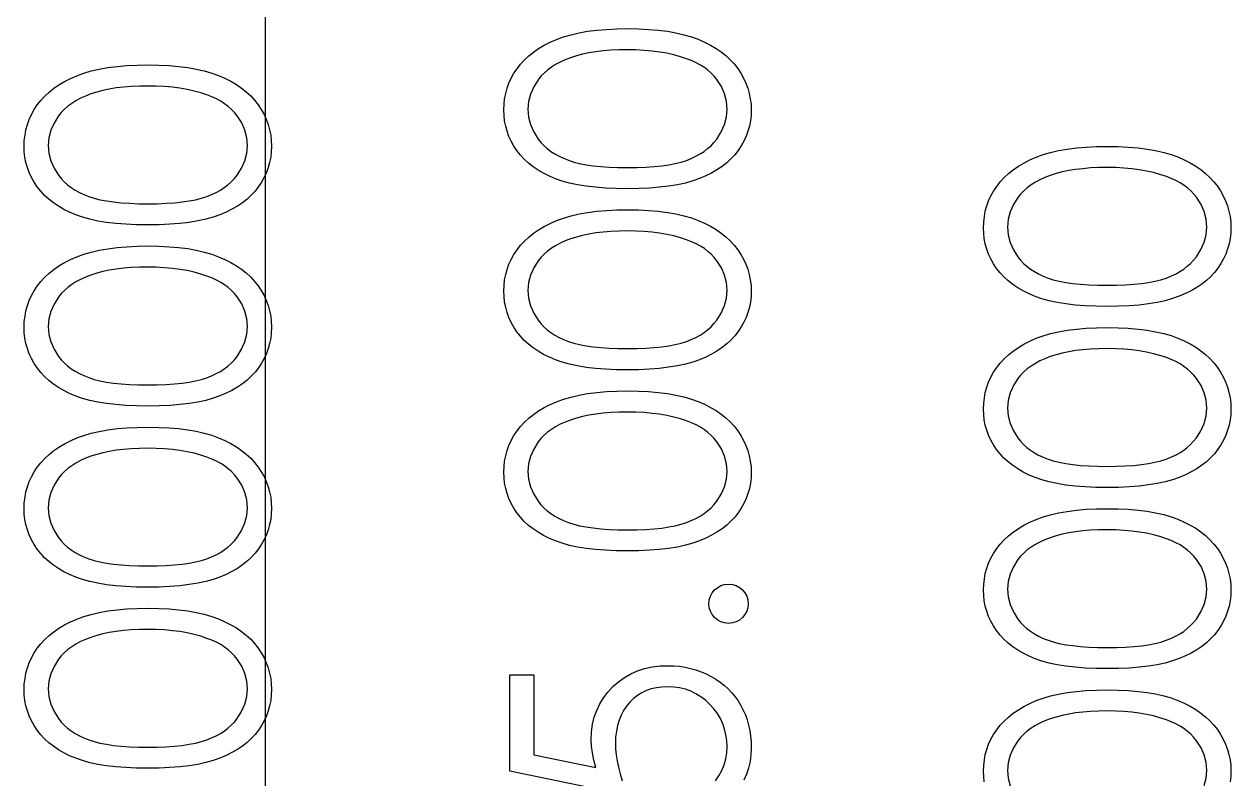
# Model space of a CAD drawing. Header units: millimetres. Extents: x -512 to -50, y 143 to 454.
# Drawn here: x -408.57 to -393.18, y 206.42 to 216.04 of the extents above; entities that cross this region are included whole.
import ezdxf

# ---------------------------------------------------------------- set-up
doc = ezdxf.new("R2010")
doc.units = ezdxf.units.MM

msp = doc.modelspace()

# ---------------------------------------------------------------- linework, layer by layer
at = {"color": 7, "linetype": 'Continuous'}
msp.add_line((-405.491, 164.056), (-405.491, 293.248), dxfattribs=at)
at = {"color": 7, "linetype": 'Continuous', "flags": 128}
for points in [[(-400.874, 213.94), (-401.019, 213.942), (-401.155, 213.948), (-401.283, 213.958), (-401.402, 213.972), (-401.512, 213.99), (-401.614, 214.012), (-401.708, 214.038), (-401.793, 214.067), (-401.872, 214.1), (-401.946, 214.137), (-402.015, 214.177), (-402.079, 214.22), (-402.138, 214.267), (-402.192, 214.316), (-402.241, 214.369), (-402.286, 214.425), (-402.325, 214.484), (-402.359, 214.545), (-402.387, 214.607), (-402.411, 214.671), (-402.429, 214.737), (-402.442, 214.804), (-402.45, 214.872), (-402.453, 214.943), (-402.453, 214.943), (-402.45, 215.015), (-402.442, 215.085), (-402.429, 215.153), (-402.411, 215.22), (-402.387, 215.285), (-402.358, 215.348), (-402.324, 215.41), (-402.284, 215.469), (-402.24, 215.526), (-402.189, 215.581), (-402.135, 215.632), (-402.074, 215.68), (-402.009, 215.725), (-401.937, 215.767), (-401.861, 215.806), (-401.78, 215.842), (-401.692, 215.874), (-401.596, 215.902), (-401.494, 215.925), (-401.385, 215.945), (-401.268, 215.96), (-401.144, 215.97), (-401.013, 215.976), (-400.875, 215.979), (-400.875, 215.979), (-400.737, 215.976), (-400.606, 215.97), (-400.483, 215.96), (-400.367, 215.945), (-400.258, 215.926), (-400.156, 215.902), (-400.061, 215.875), (-399.974, 215.844), (-399.893, 215.808), (-399.817, 215.77), (-399.747, 215.728), (-399.68, 215.683), (-399.62, 215.635), (-399.565, 215.583), (-399.515, 215.529), (-399.47, 215.471), (-399.429, 215.411), (-399.395, 215.349), (-399.366, 215.285), (-399.342, 215.22), (-399.323, 215.154), (-399.31, 215.085), (-399.301, 215.015), (-399.299, 214.943), (-399.299, 214.943), (-399.301, 214.872), (-399.309, 214.804), (-399.322, 214.737), (-399.34, 214.672), (-399.363, 214.608), (-399.392, 214.546), (-399.426, 214.486), (-399.464, 214.428), (-399.508, 214.372), (-399.557, 214.319), (-399.611, 214.27), (-399.67, 214.223), (-399.735, 214.18), (-399.804, 214.14), (-399.878, 214.103), (-399.958, 214.069), (-400.043, 214.039), (-400.138, 214.012), (-400.24, 213.991), (-400.351, 213.973), (-400.47, 213.958), (-400.596, 213.948), (-400.732, 213.942), (-400.875, 213.94)], [(-400.876, 214.21), (-400.756, 214.211), (-400.643, 214.216), (-400.537, 214.223), (-400.439, 214.232), (-400.349, 214.246), (-400.267, 214.261), (-400.192, 214.28), (-400.125, 214.301), (-400.063, 214.326), (-400.005, 214.353), (-399.951, 214.383), (-399.9, 214.415), (-399.854, 214.451), (-399.811, 214.488), (-399.773, 214.529), (-399.738, 214.573), (-399.68, 214.664), (-399.64, 214.758), (-399.615, 214.854), (-399.607, 214.952), (-399.607, 214.952), (-399.614, 215.051), (-399.638, 215.148), (-399.679, 215.24), (-399.735, 215.33), (-399.769, 215.372), (-399.807, 215.412), (-399.85, 215.449), (-399.896, 215.484), (-399.946, 215.516), (-400.001, 215.545), (-400.059, 215.572), (-400.122, 215.596), (-400.122, 215.596), (-400.202, 215.622), (-400.286, 215.646), (-400.375, 215.665), (-400.467, 215.681), (-400.563, 215.693), (-400.663, 215.702), (-400.768, 215.708), (-400.876, 215.71), (-400.876, 215.71), (-400.984, 215.708), (-401.087, 215.704), (-401.185, 215.695), (-401.278, 215.684), (-401.367, 215.67), (-401.45, 215.653), (-401.528, 215.632), (-401.601, 215.609), (-401.67, 215.582), (-401.733, 215.553), (-401.792, 215.522), (-401.846, 215.488), (-401.895, 215.452), (-401.939, 215.413), (-401.98, 215.372), (-402.015, 215.329), (-402.072, 215.238), (-402.113, 215.146), (-402.137, 215.05), (-402.145, 214.952), (-402.145, 214.952), (-402.137, 214.853), (-402.113, 214.756), (-402.072, 214.663), (-402.015, 214.573), (-401.98, 214.529), (-401.941, 214.489), (-401.899, 214.451), (-401.853, 214.416), (-401.802, 214.384), (-401.749, 214.354), (-401.691, 214.327), (-401.629, 214.302), (-401.562, 214.28), (-401.487, 214.262), (-401.404, 214.246), (-401.313, 214.233), (-401.215, 214.223), (-401.11, 214.216), (-400.997, 214.211), (-400.876, 214.21)], [(-406.99, 213.479), (-407.134, 213.481), (-407.27, 213.487), (-407.398, 213.497), (-407.517, 213.511), (-407.628, 213.528), (-407.73, 213.55), (-407.823, 213.576), (-407.909, 213.606), (-407.988, 213.639), (-408.061, 213.675), (-408.13, 213.716), (-408.194, 213.759), (-408.253, 213.805), (-408.307, 213.854), (-408.357, 213.907), (-408.401, 213.964), (-408.44, 214.023), (-408.474, 214.083), (-408.503, 214.145), (-408.526, 214.21), (-408.545, 214.275), (-408.558, 214.342), (-408.566, 214.411), (-408.568, 214.482), (-408.568, 214.482), (-408.566, 214.553), (-408.557, 214.624), (-408.545, 214.692), (-408.526, 214.758), (-408.503, 214.823), (-408.473, 214.886), (-408.439, 214.948), (-408.4, 215.008), (-408.355, 215.065), (-408.305, 215.119), (-408.25, 215.17), (-408.189, 215.219), (-408.124, 215.264), (-408.052, 215.306), (-407.977, 215.344), (-407.895, 215.38), (-407.807, 215.412), (-407.712, 215.44), (-407.61, 215.464), (-407.5, 215.483), (-407.384, 215.498), (-407.259, 215.509), (-407.128, 215.515), (-406.99, 215.517), (-406.99, 215.517), (-406.852, 215.515), (-406.721, 215.509), (-406.598, 215.498), (-406.482, 215.484), (-406.373, 215.464), (-406.271, 215.441), (-406.177, 215.414), (-406.09, 215.382), (-406.009, 215.347), (-405.933, 215.308), (-405.862, 215.267), (-405.796, 215.222), (-405.736, 215.173), (-405.68, 215.122), (-405.63, 215.067), (-405.585, 215.009), (-405.545, 214.949), (-405.51, 214.887), (-405.481, 214.824), (-405.457, 214.759), (-405.438, 214.692), (-405.425, 214.624), (-405.417, 214.553), (-405.414, 214.482), (-405.414, 214.482), (-405.417, 214.411), (-405.424, 214.342), (-405.438, 214.275), (-405.456, 214.21), (-405.479, 214.146), (-405.507, 214.085), (-405.541, 214.024), (-405.58, 213.966), (-405.623, 213.91), (-405.672, 213.857), (-405.726, 213.808), (-405.786, 213.762), (-405.85, 213.719), (-405.919, 213.678), (-405.994, 213.641), (-406.073, 213.607), (-406.159, 213.577), (-406.253, 213.551), (-406.355, 213.529), (-406.466, 213.511), (-406.585, 213.497), (-406.712, 213.487), (-406.847, 213.481), (-406.99, 213.479)], [(-406.991, 213.748), (-406.871, 213.749), (-406.758, 213.754), (-406.653, 213.761), (-406.555, 213.771), (-406.465, 213.784), (-406.382, 213.8), (-406.307, 213.818), (-406.24, 213.84), (-406.178, 213.865), (-406.12, 213.892), (-406.066, 213.921), (-406.016, 213.954), (-405.97, 213.989), (-405.927, 214.027), (-405.888, 214.068), (-405.854, 214.111), (-405.796, 214.202), (-405.755, 214.296), (-405.73, 214.392), (-405.722, 214.491), (-405.722, 214.491), (-405.73, 214.59), (-405.754, 214.686), (-405.794, 214.779), (-405.851, 214.868), (-405.885, 214.911), (-405.923, 214.951), (-405.965, 214.988), (-406.012, 215.023), (-406.061, 215.054), (-406.116, 215.084), (-406.174, 215.11), (-406.237, 215.134), (-406.237, 215.134), (-406.317, 215.161), (-406.402, 215.184), (-406.49, 215.204), (-406.582, 215.22), (-406.678, 215.232), (-406.778, 215.241), (-406.883, 215.246), (-406.991, 215.248), (-406.991, 215.248), (-407.099, 215.246), (-407.203, 215.242), (-407.301, 215.234), (-407.394, 215.223), (-407.482, 215.208), (-407.565, 215.192), (-407.643, 215.17), (-407.717, 215.147), (-407.785, 215.121), (-407.848, 215.092), (-407.907, 215.061), (-407.961, 215.027), (-408.01, 214.991), (-408.055, 214.952), (-408.095, 214.911), (-408.13, 214.868), (-408.187, 214.777), (-408.228, 214.684), (-408.252, 214.589), (-408.26, 214.491), (-408.26, 214.491), (-408.252, 214.392), (-408.228, 214.295), (-408.187, 214.202), (-408.13, 214.111), (-408.095, 214.068), (-408.057, 214.027), (-408.015, 213.99), (-407.968, 213.955), (-407.918, 213.922), (-407.864, 213.892), (-407.807, 213.865), (-407.745, 213.841), (-407.677, 213.819), (-407.602, 213.8), (-407.519, 213.784), (-407.429, 213.771), (-407.331, 213.761), (-407.226, 213.754), (-407.112, 213.749), (-406.991, 213.748)], [(-394.759, 212.44), (-394.903, 212.442), (-395.039, 212.448), (-395.167, 212.458), (-395.286, 212.472), (-395.397, 212.49), (-395.499, 212.512), (-395.593, 212.538), (-395.678, 212.567), (-395.757, 212.6), (-395.831, 212.637), (-395.899, 212.677), (-395.964, 212.72), (-396.022, 212.767), (-396.076, 212.816), (-396.126, 212.869), (-396.17, 212.925), (-396.209, 212.984), (-396.244, 213.045), (-396.272, 213.107), (-396.295, 213.171), (-396.314, 213.237), (-396.327, 213.304), (-396.335, 213.372), (-396.337, 213.443), (-396.337, 213.443), (-396.335, 213.515), (-396.326, 213.585), (-396.314, 213.653), (-396.295, 213.72), (-396.272, 213.785), (-396.242, 213.848), (-396.209, 213.91), (-396.169, 213.969), (-396.125, 214.026), (-396.074, 214.081), (-396.019, 214.132), (-395.959, 214.18), (-395.893, 214.225), (-395.822, 214.267), (-395.746, 214.306), (-395.664, 214.342), (-395.576, 214.374), (-395.481, 214.402), (-395.379, 214.425), (-395.269, 214.445), (-395.153, 214.46), (-395.028, 214.47), (-394.897, 214.476), (-394.759, 214.479), (-394.759, 214.479), (-394.622, 214.476), (-394.491, 214.47), (-394.367, 214.46), (-394.251, 214.445), (-394.143, 214.426), (-394.04, 214.402), (-393.946, 214.375), (-393.859, 214.344), (-393.778, 214.308), (-393.702, 214.27), (-393.631, 214.228), (-393.565, 214.183), (-393.505, 214.135), (-393.45, 214.083), (-393.399, 214.029), (-393.354, 213.971), (-393.314, 213.911), (-393.28, 213.849), (-393.25, 213.785), (-393.226, 213.72), (-393.208, 213.654), (-393.194, 213.585), (-393.186, 213.515), (-393.183, 213.443), (-393.183, 213.443), (-393.186, 213.372), (-393.194, 213.304), (-393.207, 213.237), (-393.225, 213.172), (-393.248, 213.108), (-393.277, 213.046), (-393.31, 212.986), (-393.349, 212.928), (-393.393, 212.872), (-393.441, 212.819), (-393.495, 212.77), (-393.555, 212.723), (-393.619, 212.68), (-393.688, 212.64), (-393.763, 212.603), (-393.842, 212.569), (-393.928, 212.539), (-394.022, 212.512), (-394.125, 212.491), (-394.235, 212.473), (-394.354, 212.458), (-394.481, 212.448), (-394.616, 212.442), (-394.759, 212.44)], [(-394.76, 212.71), (-394.64, 212.711), (-394.527, 212.716), (-394.422, 212.723), (-394.324, 212.732), (-394.234, 212.746), (-394.152, 212.761), (-394.076, 212.78), (-394.009, 212.801), (-393.947, 212.826), (-393.89, 212.853), (-393.836, 212.883), (-393.785, 212.915), (-393.739, 212.951), (-393.696, 212.988), (-393.658, 213.029), (-393.623, 213.073), (-393.565, 213.164), (-393.524, 213.258), (-393.5, 213.354), (-393.491, 213.452), (-393.491, 213.452), (-393.499, 213.551), (-393.523, 213.648), (-393.563, 213.74), (-393.62, 213.83), (-393.654, 213.872), (-393.692, 213.912), (-393.735, 213.949), (-393.781, 213.984), (-393.831, 214.016), (-393.885, 214.045), (-393.944, 214.072), (-394.006, 214.096), (-394.006, 214.096), (-394.087, 214.122), (-394.171, 214.146), (-394.259, 214.165), (-394.351, 214.181), (-394.447, 214.193), (-394.548, 214.202), (-394.652, 214.208), (-394.76, 214.21), (-394.76, 214.21), (-394.869, 214.208), (-394.972, 214.204), (-395.07, 214.195), (-395.163, 214.184), (-395.251, 214.17), (-395.334, 214.153), (-395.412, 214.132), (-395.486, 214.109), (-395.554, 214.082), (-395.617, 214.053), (-395.676, 214.022), (-395.73, 213.988), (-395.78, 213.952), (-395.824, 213.913), (-395.864, 213.872), (-395.899, 213.829), (-395.956, 213.738), (-395.997, 213.646), (-396.021, 213.55), (-396.03, 213.452), (-396.03, 213.452), (-396.021, 213.353), (-395.997, 213.256), (-395.956, 213.163), (-395.899, 213.073), (-395.864, 213.029), (-395.826, 212.989), (-395.784, 212.951), (-395.738, 212.916), (-395.687, 212.884), (-395.634, 212.854), (-395.576, 212.827), (-395.514, 212.802), (-395.447, 212.78), (-395.372, 212.762), (-395.289, 212.746), (-395.198, 212.733), (-395.1, 212.723), (-394.995, 212.716), (-394.881, 212.711), (-394.76, 212.71)], [(-400.874, 211.633), (-401.019, 211.634), (-401.155, 211.64), (-401.283, 211.651), (-401.402, 211.664), (-401.512, 211.682), (-401.614, 211.704), (-401.708, 211.73), (-401.793, 211.759), (-401.872, 211.792), (-401.946, 211.829), (-402.015, 211.869), (-402.079, 211.913), (-402.138, 211.959), (-402.192, 212.008), (-402.241, 212.061), (-402.286, 212.118), (-402.325, 212.176), (-402.359, 212.237), (-402.387, 212.299), (-402.411, 212.363), (-402.429, 212.429), (-402.442, 212.496), (-402.45, 212.565), (-402.453, 212.636), (-402.453, 212.636), (-402.45, 212.707), (-402.442, 212.777), (-402.429, 212.845), (-402.411, 212.912), (-402.387, 212.977), (-402.358, 213.04), (-402.324, 213.102), (-402.284, 213.161), (-402.24, 213.219), (-402.189, 213.273), (-402.135, 213.324), (-402.074, 213.372), (-402.009, 213.417), (-401.937, 213.46), (-401.861, 213.498), (-401.78, 213.534), (-401.692, 213.566), (-401.596, 213.594), (-401.494, 213.618), (-401.385, 213.637), (-401.268, 213.652), (-401.144, 213.663), (-401.013, 213.669), (-400.875, 213.671), (-400.875, 213.671), (-400.737, 213.669), (-400.606, 213.663), (-400.483, 213.652), (-400.367, 213.637), (-400.258, 213.618), (-400.156, 213.595), (-400.061, 213.568), (-399.974, 213.536), (-399.893, 213.5), (-399.817, 213.462), (-399.747, 213.42), (-399.68, 213.375), (-399.62, 213.327), (-399.565, 213.276), (-399.515, 213.221), (-399.47, 213.163), (-399.429, 213.103), (-399.395, 213.041), (-399.366, 212.978), (-399.342, 212.913), (-399.323, 212.846), (-399.31, 212.777), (-399.301, 212.707), (-399.299, 212.636), (-399.299, 212.636), (-399.301, 212.565), (-399.309, 212.496), (-399.322, 212.429), (-399.34, 212.364), (-399.363, 212.3), (-399.392, 212.238), (-399.426, 212.178), (-399.464, 212.12), (-399.508, 212.064), (-399.557, 212.011), (-399.611, 211.962), (-399.67, 211.916), (-399.735, 211.872), (-399.804, 211.832), (-399.878, 211.795), (-399.958, 211.761), (-400.043, 211.731), (-400.138, 211.705), (-400.24, 211.683), (-400.351, 211.665), (-400.47, 211.651), (-400.596, 211.64), (-400.732, 211.634), (-400.875, 211.633)], [(-400.876, 211.902), (-400.756, 211.903), (-400.643, 211.908), (-400.537, 211.915), (-400.439, 211.925), (-400.349, 211.938), (-400.267, 211.954), (-400.192, 211.972), (-400.125, 211.994), (-400.063, 212.018), (-400.005, 212.045), (-399.951, 212.075), (-399.9, 212.107), (-399.854, 212.143), (-399.811, 212.181), (-399.773, 212.222), (-399.738, 212.265), (-399.68, 212.356), (-399.64, 212.45), (-399.615, 212.546), (-399.607, 212.645), (-399.607, 212.645), (-399.614, 212.744), (-399.638, 212.84), (-399.679, 212.933), (-399.735, 213.022), (-399.769, 213.065), (-399.807, 213.104), (-399.85, 213.142), (-399.896, 213.176), (-399.946, 213.208), (-400.001, 213.238), (-400.059, 213.264), (-400.122, 213.288), (-400.122, 213.288), (-400.202, 213.315), (-400.286, 213.338), (-400.375, 213.357), (-400.467, 213.374), (-400.563, 213.386), (-400.663, 213.395), (-400.768, 213.4), (-400.876, 213.402), (-400.876, 213.402), (-400.984, 213.4), (-401.087, 213.396), (-401.185, 213.387), (-401.278, 213.377), (-401.367, 213.362), (-401.45, 213.345), (-401.528, 213.324), (-401.601, 213.301), (-401.67, 213.274), (-401.733, 213.246), (-401.792, 213.214), (-401.846, 213.181), (-401.895, 213.145), (-401.939, 213.106), (-401.98, 213.065), (-402.015, 213.021), (-402.072, 212.931), (-402.113, 212.838), (-402.137, 212.743), (-402.145, 212.645), (-402.145, 212.645), (-402.137, 212.545), (-402.113, 212.449), (-402.072, 212.356), (-402.015, 212.265), (-401.98, 212.222), (-401.941, 212.181), (-401.899, 212.143), (-401.853, 212.109), (-401.802, 212.076), (-401.749, 212.046), (-401.691, 212.019), (-401.629, 211.994), (-401.562, 211.973), (-401.487, 211.954), (-401.404, 211.938), (-401.313, 211.925), (-401.215, 211.915), (-401.11, 211.908), (-400.997, 211.903), (-400.876, 211.902)], [(-406.99, 211.171), (-407.134, 211.173), (-407.27, 211.179), (-407.398, 211.189), (-407.517, 211.203), (-407.628, 211.22), (-407.73, 211.243), (-407.823, 211.268), (-407.909, 211.298), (-407.988, 211.331), (-408.061, 211.368), (-408.13, 211.408), (-408.194, 211.451), (-408.253, 211.497), (-408.307, 211.547), (-408.357, 211.6), (-408.401, 211.656), (-408.44, 211.715), (-408.474, 211.776), (-408.503, 211.838), (-408.526, 211.902), (-408.545, 211.967), (-408.558, 212.035), (-408.566, 212.103), (-408.568, 212.174), (-408.568, 212.174), (-408.566, 212.246), (-408.557, 212.316), (-408.545, 212.384), (-408.526, 212.451), (-408.503, 212.515), (-408.473, 212.579), (-408.439, 212.64), (-408.4, 212.7), (-408.355, 212.757), (-408.305, 212.812), (-408.25, 212.863), (-408.189, 212.911), (-408.124, 212.956), (-408.052, 212.998), (-407.977, 213.036), (-407.895, 213.073), (-407.807, 213.104), (-407.712, 213.133), (-407.61, 213.156), (-407.5, 213.175), (-407.384, 213.19), (-407.259, 213.201), (-407.128, 213.207), (-406.99, 213.21), (-406.99, 213.21), (-406.852, 213.207), (-406.721, 213.201), (-406.598, 213.19), (-406.482, 213.176), (-406.373, 213.157), (-406.271, 213.133), (-406.177, 213.106), (-406.09, 213.074), (-406.009, 213.039), (-405.933, 213), (-405.862, 212.959), (-405.796, 212.914), (-405.736, 212.866), (-405.68, 212.814), (-405.63, 212.759), (-405.585, 212.702), (-405.545, 212.642), (-405.51, 212.58), (-405.481, 212.516), (-405.457, 212.451), (-405.438, 212.384), (-405.425, 212.316), (-405.417, 212.246), (-405.414, 212.174), (-405.414, 212.174), (-405.417, 212.103), (-405.424, 212.035), (-405.438, 211.967), (-405.456, 211.902), (-405.479, 211.839), (-405.507, 211.777), (-405.541, 211.717), (-405.58, 211.658), (-405.623, 211.603), (-405.672, 211.55), (-405.726, 211.5), (-405.786, 211.454), (-405.85, 211.411), (-405.919, 211.371), (-405.994, 211.333), (-406.073, 211.3), (-406.159, 211.27), (-406.253, 211.243), (-406.355, 211.222), (-406.466, 211.204), (-406.585, 211.189), (-406.712, 211.179), (-406.847, 211.173), (-406.99, 211.171)], [(-406.991, 211.44), (-406.871, 211.442), (-406.758, 211.446), (-406.653, 211.454), (-406.555, 211.463), (-406.465, 211.476), (-406.382, 211.492), (-406.307, 211.511), (-406.24, 211.532), (-406.178, 211.557), (-406.12, 211.584), (-406.066, 211.613), (-406.016, 211.646), (-405.97, 211.681), (-405.927, 211.719), (-405.888, 211.76), (-405.854, 211.803), (-405.796, 211.895), (-405.755, 211.988), (-405.73, 212.085), (-405.722, 212.183), (-405.722, 212.183), (-405.73, 212.282), (-405.754, 212.378), (-405.794, 212.471), (-405.851, 212.561), (-405.885, 212.603), (-405.923, 212.643), (-405.965, 212.68), (-406.012, 212.715), (-406.061, 212.747), (-406.116, 212.776), (-406.174, 212.803), (-406.237, 212.827), (-406.237, 212.827), (-406.317, 212.853), (-406.402, 212.877), (-406.49, 212.896), (-406.582, 212.912), (-406.678, 212.924), (-406.778, 212.933), (-406.883, 212.939), (-406.991, 212.94), (-406.991, 212.94), (-407.099, 212.939), (-407.203, 212.934), (-407.301, 212.926), (-407.394, 212.915), (-407.482, 212.901), (-407.565, 212.884), (-407.643, 212.863), (-407.717, 212.839), (-407.785, 212.813), (-407.848, 212.784), (-407.907, 212.753), (-407.961, 212.719), (-408.01, 212.683), (-408.055, 212.644), (-408.095, 212.603), (-408.13, 212.56), (-408.187, 212.469), (-408.228, 212.377), (-408.252, 212.281), (-408.26, 212.183), (-408.26, 212.183), (-408.252, 212.084), (-408.228, 211.987), (-408.187, 211.894), (-408.13, 211.803), (-408.095, 211.76), (-408.057, 211.72), (-408.015, 211.682), (-407.968, 211.647), (-407.918, 211.615), (-407.864, 211.585), (-407.807, 211.558), (-407.745, 211.533), (-407.677, 211.511), (-407.602, 211.493), (-407.519, 211.476), (-407.429, 211.464), (-407.331, 211.454), (-407.226, 211.446), (-407.112, 211.442), (-406.991, 211.44)], [(-394.759, 210.133), (-394.903, 210.134), (-395.039, 210.14), (-395.167, 210.151), (-395.286, 210.164), (-395.397, 210.182), (-395.499, 210.204), (-395.593, 210.23), (-395.678, 210.259), (-395.757, 210.292), (-395.831, 210.329), (-395.899, 210.369), (-395.964, 210.413), (-396.022, 210.459), (-396.076, 210.508), (-396.126, 210.561), (-396.17, 210.618), (-396.209, 210.676), (-396.244, 210.737), (-396.272, 210.799), (-396.295, 210.863), (-396.314, 210.929), (-396.327, 210.996), (-396.335, 211.065), (-396.337, 211.136), (-396.337, 211.136), (-396.335, 211.207), (-396.326, 211.277), (-396.314, 211.345), (-396.295, 211.412), (-396.272, 211.477), (-396.242, 211.54), (-396.209, 211.602), (-396.169, 211.661), (-396.125, 211.719), (-396.074, 211.773), (-396.019, 211.824), (-395.959, 211.872), (-395.893, 211.917), (-395.822, 211.96), (-395.746, 211.998), (-395.664, 212.034), (-395.576, 212.066), (-395.481, 212.094), (-395.379, 212.118), (-395.269, 212.137), (-395.153, 212.152), (-395.028, 212.163), (-394.897, 212.169), (-394.759, 212.171), (-394.759, 212.171), (-394.622, 212.169), (-394.491, 212.163), (-394.367, 212.152), (-394.251, 212.137), (-394.143, 212.118), (-394.04, 212.095), (-393.946, 212.068), (-393.859, 212.036), (-393.778, 212), (-393.702, 211.962), (-393.631, 211.92), (-393.565, 211.875), (-393.505, 211.827), (-393.45, 211.776), (-393.399, 211.721), (-393.354, 211.663), (-393.314, 211.603), (-393.28, 211.541), (-393.25, 211.478), (-393.226, 211.413), (-393.208, 211.346), (-393.194, 211.277), (-393.186, 211.207), (-393.183, 211.136), (-393.183, 211.136), (-393.186, 211.065), (-393.194, 210.996), (-393.207, 210.929), (-393.225, 210.864), (-393.248, 210.8), (-393.277, 210.738), (-393.31, 210.678), (-393.349, 210.62), (-393.393, 210.564), (-393.441, 210.511), (-393.495, 210.462), (-393.555, 210.416), (-393.619, 210.372), (-393.688, 210.332), (-393.763, 210.295), (-393.842, 210.261), (-393.928, 210.231), (-394.022, 210.205), (-394.125, 210.183), (-394.235, 210.165), (-394.354, 210.151), (-394.481, 210.14), (-394.616, 210.134), (-394.759, 210.133)], [(-394.76, 210.402), (-394.64, 210.403), (-394.527, 210.408), (-394.422, 210.415), (-394.324, 210.425), (-394.234, 210.438), (-394.152, 210.454), (-394.076, 210.472), (-394.009, 210.494), (-393.947, 210.518), (-393.89, 210.545), (-393.836, 210.575), (-393.785, 210.607), (-393.739, 210.643), (-393.696, 210.681), (-393.658, 210.722), (-393.623, 210.765), (-393.565, 210.856), (-393.524, 210.95), (-393.5, 211.046), (-393.491, 211.145), (-393.491, 211.145), (-393.499, 211.244), (-393.523, 211.34), (-393.563, 211.433), (-393.62, 211.522), (-393.654, 211.565), (-393.692, 211.604), (-393.735, 211.642), (-393.781, 211.676), (-393.831, 211.708), (-393.885, 211.738), (-393.944, 211.764), (-394.006, 211.788), (-394.006, 211.788), (-394.087, 211.815), (-394.171, 211.838), (-394.259, 211.857), (-394.351, 211.874), (-394.447, 211.886), (-394.548, 211.895), (-394.652, 211.9), (-394.76, 211.902), (-394.76, 211.902), (-394.869, 211.9), (-394.972, 211.896), (-395.07, 211.887), (-395.163, 211.877), (-395.251, 211.862), (-395.334, 211.845), (-395.412, 211.824), (-395.486, 211.801), (-395.554, 211.774), (-395.617, 211.746), (-395.676, 211.714), (-395.73, 211.681), (-395.78, 211.645), (-395.824, 211.606), (-395.864, 211.565), (-395.899, 211.521), (-395.956, 211.431), (-395.997, 211.338), (-396.021, 211.243), (-396.03, 211.145), (-396.03, 211.145), (-396.021, 211.045), (-395.997, 210.949), (-395.956, 210.856), (-395.899, 210.765), (-395.864, 210.722), (-395.826, 210.681), (-395.784, 210.643), (-395.738, 210.609), (-395.687, 210.576), (-395.634, 210.546), (-395.576, 210.519), (-395.514, 210.494), (-395.447, 210.473), (-395.372, 210.454), (-395.289, 210.438), (-395.198, 210.425), (-395.1, 210.415), (-394.995, 210.408), (-394.881, 210.403), (-394.76, 210.402)], [(-400.874, 209.325), (-401.019, 209.327), (-401.155, 209.333), (-401.283, 209.343), (-401.402, 209.357), (-401.512, 209.374), (-401.614, 209.396), (-401.708, 209.422), (-401.793, 209.452), (-401.872, 209.485), (-401.946, 209.521), (-402.015, 209.562), (-402.079, 209.605), (-402.138, 209.651), (-402.192, 209.701), (-402.241, 209.753), (-402.286, 209.81), (-402.325, 209.869), (-402.359, 209.929), (-402.387, 209.991), (-402.411, 210.056), (-402.429, 210.121), (-402.442, 210.189), (-402.45, 210.257), (-402.453, 210.328), (-402.453, 210.328), (-402.45, 210.399), (-402.442, 210.47), (-402.429, 210.538), (-402.411, 210.604), (-402.387, 210.669), (-402.358, 210.732), (-402.324, 210.794), (-402.284, 210.854), (-402.24, 210.911), (-402.189, 210.966), (-402.135, 211.017), (-402.074, 211.065), (-402.009, 211.11), (-401.937, 211.152), (-401.861, 211.19), (-401.78, 211.226), (-401.692, 211.258), (-401.596, 211.286), (-401.494, 211.31), (-401.385, 211.329), (-401.268, 211.344), (-401.144, 211.355), (-401.013, 211.361), (-400.875, 211.363), (-400.875, 211.363), (-400.737, 211.361), (-400.606, 211.355), (-400.483, 211.344), (-400.367, 211.33), (-400.258, 211.311), (-400.156, 211.287), (-400.061, 211.26), (-399.974, 211.228), (-399.893, 211.193), (-399.817, 211.154), (-399.747, 211.113), (-399.68, 211.068), (-399.62, 211.02), (-399.565, 210.968), (-399.515, 210.913), (-399.47, 210.856), (-399.429, 210.795), (-399.395, 210.734), (-399.366, 210.67), (-399.342, 210.605), (-399.323, 210.538), (-399.31, 210.47), (-399.301, 210.399), (-399.299, 210.328), (-399.299, 210.328), (-399.301, 210.257), (-399.309, 210.189), (-399.322, 210.121), (-399.34, 210.056), (-399.363, 209.993), (-399.392, 209.931), (-399.426, 209.871), (-399.464, 209.812), (-399.508, 209.756), (-399.557, 209.704), (-399.611, 209.654), (-399.67, 209.608), (-399.735, 209.565), (-399.804, 209.524), (-399.878, 209.487), (-399.958, 209.454), (-400.043, 209.423), (-400.138, 209.397), (-400.24, 209.375), (-400.351, 209.357), (-400.47, 209.343), (-400.596, 209.333), (-400.732, 209.327), (-400.875, 209.325)], [(-400.876, 209.594), (-400.756, 209.595), (-400.643, 209.6), (-400.537, 209.607), (-400.439, 209.617), (-400.349, 209.63), (-400.267, 209.646), (-400.192, 209.664), (-400.125, 209.686), (-400.063, 209.711), (-400.005, 209.738), (-399.951, 209.767), (-399.9, 209.8), (-399.854, 209.835), (-399.811, 209.873), (-399.773, 209.914), (-399.738, 209.957), (-399.68, 210.048), (-399.64, 210.142), (-399.615, 210.238), (-399.607, 210.337), (-399.607, 210.337), (-399.614, 210.436), (-399.638, 210.532), (-399.679, 210.625), (-399.735, 210.714), (-399.769, 210.757), (-399.807, 210.797), (-399.85, 210.834), (-399.896, 210.869), (-399.946, 210.901), (-400.001, 210.93), (-400.059, 210.957), (-400.122, 210.981), (-400.122, 210.981), (-400.202, 211.007), (-400.286, 211.03), (-400.375, 211.05), (-400.467, 211.066), (-400.563, 211.078), (-400.663, 211.087), (-400.768, 211.092), (-400.876, 211.094), (-400.876, 211.094), (-400.984, 211.092), (-401.087, 211.088), (-401.185, 211.08), (-401.278, 211.069), (-401.367, 211.054), (-401.45, 211.038), (-401.528, 211.017), (-401.601, 210.993), (-401.67, 210.967), (-401.733, 210.938), (-401.792, 210.907), (-401.846, 210.873), (-401.895, 210.837), (-401.939, 210.798), (-401.98, 210.757), (-402.015, 210.714), (-402.072, 210.623), (-402.113, 210.53), (-402.137, 210.435), (-402.145, 210.337), (-402.145, 210.337), (-402.137, 210.238), (-402.113, 210.141), (-402.072, 210.048), (-402.015, 209.957), (-401.98, 209.914), (-401.941, 209.874), (-401.899, 209.836), (-401.853, 209.801), (-401.802, 209.768), (-401.749, 209.738), (-401.691, 209.711), (-401.629, 209.687), (-401.562, 209.665), (-401.487, 209.646), (-401.404, 209.63), (-401.313, 209.618), (-401.215, 209.607), (-401.11, 209.6), (-400.997, 209.595), (-400.876, 209.594)], [(-406.99, 208.863), (-407.134, 208.865), (-407.27, 208.871), (-407.398, 208.881), (-407.517, 208.895), (-407.628, 208.913), (-407.73, 208.935), (-407.823, 208.961), (-407.909, 208.99), (-407.988, 209.023), (-408.061, 209.06), (-408.13, 209.1), (-408.194, 209.143), (-408.253, 209.19), (-408.307, 209.239), (-408.357, 209.292), (-408.401, 209.348), (-408.44, 209.407), (-408.474, 209.468), (-408.503, 209.53), (-408.526, 209.594), (-408.545, 209.66), (-408.558, 209.727), (-408.566, 209.795), (-408.568, 209.866), (-408.568, 209.866), (-408.566, 209.938), (-408.557, 210.008), (-408.545, 210.076), (-408.526, 210.143), (-408.503, 210.208), (-408.473, 210.271), (-408.439, 210.333), (-408.4, 210.392), (-408.355, 210.449), (-408.305, 210.504), (-408.25, 210.555), (-408.189, 210.603), (-408.124, 210.648), (-408.052, 210.69), (-407.977, 210.729), (-407.895, 210.765), (-407.807, 210.797), (-407.712, 210.825), (-407.61, 210.848), (-407.5, 210.868), (-407.384, 210.883), (-407.259, 210.893), (-407.128, 210.899), (-406.99, 210.902), (-406.99, 210.902), (-406.852, 210.899), (-406.721, 210.893), (-406.598, 210.883), (-406.482, 210.868), (-406.373, 210.849), (-406.271, 210.826), (-406.177, 210.798), (-406.09, 210.767), (-406.009, 210.731), (-405.933, 210.693), (-405.862, 210.651), (-405.796, 210.606), (-405.736, 210.558), (-405.68, 210.506), (-405.63, 210.452), (-405.585, 210.394), (-405.545, 210.334), (-405.51, 210.272), (-405.481, 210.208), (-405.457, 210.143), (-405.438, 210.077), (-405.425, 210.008), (-405.417, 209.938), (-405.414, 209.866), (-405.414, 209.866), (-405.417, 209.795), (-405.424, 209.727), (-405.438, 209.66), (-405.456, 209.595), (-405.479, 209.531), (-405.507, 209.469), (-405.541, 209.409), (-405.58, 209.351), (-405.623, 209.295), (-405.672, 209.242), (-405.726, 209.193), (-405.786, 209.146), (-405.85, 209.103), (-405.919, 209.063), (-405.994, 209.026), (-406.073, 208.992), (-406.159, 208.962), (-406.253, 208.936), (-406.355, 208.914), (-406.466, 208.896), (-406.585, 208.881), (-406.712, 208.871), (-406.847, 208.865), (-406.99, 208.863)], [(-406.991, 209.133), (-406.871, 209.134), (-406.758, 209.139), (-406.653, 209.146), (-406.555, 209.155), (-406.465, 209.169), (-406.382, 209.184), (-406.307, 209.203), (-406.24, 209.225), (-406.178, 209.249), (-406.12, 209.276), (-406.066, 209.306), (-406.016, 209.338), (-405.97, 209.374), (-405.927, 209.411), (-405.888, 209.452), (-405.854, 209.496), (-405.796, 209.587), (-405.755, 209.681), (-405.73, 209.777), (-405.722, 209.875), (-405.722, 209.875), (-405.73, 209.975), (-405.754, 210.071), (-405.794, 210.163), (-405.851, 210.253), (-405.885, 210.295), (-405.923, 210.335), (-405.965, 210.372), (-406.012, 210.407), (-406.061, 210.439), (-406.116, 210.469), (-406.174, 210.495), (-406.237, 210.519), (-406.237, 210.519), (-406.317, 210.545), (-406.402, 210.569), (-406.49, 210.588), (-406.582, 210.604), (-406.678, 210.616), (-406.778, 210.625), (-406.883, 210.631), (-406.991, 210.633), (-406.991, 210.633), (-407.099, 210.631), (-407.203, 210.627), (-407.301, 210.618), (-407.394, 210.607), (-407.482, 210.593), (-407.565, 210.576), (-407.643, 210.555), (-407.717, 210.532), (-407.785, 210.505), (-407.848, 210.476), (-407.907, 210.445), (-407.961, 210.411), (-408.01, 210.375), (-408.055, 210.336), (-408.095, 210.295), (-408.13, 210.252), (-408.187, 210.161), (-408.228, 210.069), (-408.252, 209.973), (-408.26, 209.875), (-408.26, 209.875), (-408.252, 209.776), (-408.228, 209.679), (-408.187, 209.586), (-408.13, 209.496), (-408.095, 209.452), (-408.057, 209.412), (-408.015, 209.374), (-407.968, 209.339), (-407.918, 209.307), (-407.864, 209.277), (-407.807, 209.25), (-407.745, 209.225), (-407.677, 209.204), (-407.602, 209.185), (-407.519, 209.169), (-407.429, 209.156), (-407.331, 209.146), (-407.226, 209.139), (-407.112, 209.134), (-406.991, 209.133)], [(-394.759, 207.825), (-394.903, 207.827), (-395.039, 207.833), (-395.167, 207.843), (-395.286, 207.857), (-395.397, 207.874), (-395.499, 207.896), (-395.593, 207.922), (-395.678, 207.952), (-395.757, 207.985), (-395.831, 208.021), (-395.899, 208.062), (-395.964, 208.105), (-396.022, 208.151), (-396.076, 208.201), (-396.126, 208.253), (-396.17, 208.31), (-396.209, 208.369), (-396.244, 208.429), (-396.272, 208.491), (-396.295, 208.556), (-396.314, 208.621), (-396.327, 208.689), (-396.335, 208.757), (-396.337, 208.828), (-396.337, 208.828), (-396.335, 208.899), (-396.326, 208.97), (-396.314, 209.038), (-396.295, 209.104), (-396.272, 209.169), (-396.242, 209.232), (-396.209, 209.294), (-396.169, 209.354), (-396.125, 209.411), (-396.074, 209.466), (-396.019, 209.517), (-395.959, 209.565), (-395.893, 209.61), (-395.822, 209.652), (-395.746, 209.69), (-395.664, 209.726), (-395.576, 209.758), (-395.481, 209.786), (-395.379, 209.81), (-395.269, 209.829), (-395.153, 209.844), (-395.028, 209.855), (-394.897, 209.861), (-394.759, 209.863), (-394.759, 209.863), (-394.622, 209.861), (-394.491, 209.855), (-394.367, 209.844), (-394.251, 209.83), (-394.143, 209.811), (-394.04, 209.787), (-393.946, 209.76), (-393.859, 209.728), (-393.778, 209.693), (-393.702, 209.654), (-393.631, 209.613), (-393.565, 209.568), (-393.505, 209.52), (-393.45, 209.468), (-393.399, 209.413), (-393.354, 209.356), (-393.314, 209.295), (-393.28, 209.234), (-393.25, 209.17), (-393.226, 209.105), (-393.208, 209.038), (-393.194, 208.97), (-393.186, 208.899), (-393.183, 208.828), (-393.183, 208.828), (-393.186, 208.757), (-393.194, 208.689), (-393.207, 208.621), (-393.225, 208.556), (-393.248, 208.493), (-393.277, 208.431), (-393.31, 208.371), (-393.349, 208.312), (-393.393, 208.256), (-393.441, 208.204), (-393.495, 208.154), (-393.555, 208.108), (-393.619, 208.065), (-393.688, 208.024), (-393.763, 207.987), (-393.842, 207.954), (-393.928, 207.923), (-394.022, 207.897), (-394.125, 207.875), (-394.235, 207.857), (-394.354, 207.843), (-394.481, 207.833), (-394.616, 207.827), (-394.759, 207.825)], [(-394.76, 208.094), (-394.64, 208.095), (-394.527, 208.1), (-394.422, 208.107), (-394.324, 208.117), (-394.234, 208.13), (-394.152, 208.146), (-394.076, 208.164), (-394.009, 208.186), (-393.947, 208.211), (-393.89, 208.238), (-393.836, 208.267), (-393.785, 208.3), (-393.739, 208.335), (-393.696, 208.373), (-393.658, 208.414), (-393.623, 208.457), (-393.565, 208.548), (-393.524, 208.642), (-393.5, 208.738), (-393.491, 208.837), (-393.491, 208.837), (-393.499, 208.936), (-393.523, 209.032), (-393.563, 209.125), (-393.62, 209.214), (-393.654, 209.257), (-393.692, 209.297), (-393.735, 209.334), (-393.781, 209.369), (-393.831, 209.401), (-393.885, 209.43), (-393.944, 209.457), (-394.006, 209.481), (-394.006, 209.481), (-394.087, 209.507), (-394.171, 209.53), (-394.259, 209.55), (-394.351, 209.566), (-394.447, 209.578), (-394.548, 209.587), (-394.652, 209.592), (-394.76, 209.594), (-394.76, 209.594), (-394.869, 209.592), (-394.972, 209.588), (-395.07, 209.58), (-395.163, 209.569), (-395.251, 209.554), (-395.334, 209.538), (-395.412, 209.517), (-395.486, 209.493), (-395.554, 209.467), (-395.617, 209.438), (-395.676, 209.407), (-395.73, 209.373), (-395.78, 209.337), (-395.824, 209.298), (-395.864, 209.257), (-395.899, 209.214), (-395.956, 209.123), (-395.997, 209.03), (-396.021, 208.935), (-396.03, 208.837), (-396.03, 208.837), (-396.021, 208.738), (-395.997, 208.641), (-395.956, 208.548), (-395.899, 208.457), (-395.864, 208.414), (-395.826, 208.374), (-395.784, 208.336), (-395.738, 208.301), (-395.687, 208.268), (-395.634, 208.238), (-395.576, 208.211), (-395.514, 208.187), (-395.447, 208.165), (-395.372, 208.146), (-395.289, 208.13), (-395.198, 208.118), (-395.1, 208.107), (-394.995, 208.1), (-394.881, 208.095), (-394.76, 208.094)], [(-399.837, 208.652), (-399.833, 208.702), (-399.819, 208.748), (-399.796, 208.79), (-399.765, 208.829), (-399.726, 208.86), (-399.684, 208.884), (-399.638, 208.897), (-399.587, 208.902), (-399.587, 208.902), (-399.538, 208.897), (-399.492, 208.884), (-399.45, 208.86), (-399.411, 208.829), (-399.379, 208.79), (-399.356, 208.748), (-399.342, 208.702), (-399.337, 208.652), (-399.337, 208.652), (-399.342, 208.602), (-399.356, 208.556), (-399.379, 208.514), (-399.411, 208.475), (-399.45, 208.443), (-399.492, 208.42), (-399.538, 208.407), (-399.587, 208.402), (-399.587, 208.402), (-399.638, 208.407), (-399.684, 208.42), (-399.726, 208.443), (-399.765, 208.475), (-399.796, 208.514), (-399.819, 208.556), (-399.833, 208.602), (-399.837, 208.652)], [(-406.99, 206.556), (-407.134, 206.558), (-407.27, 206.564), (-407.398, 206.574), (-407.517, 206.588), (-407.628, 206.605), (-407.73, 206.627), (-407.823, 206.653), (-407.909, 206.683), (-407.988, 206.716), (-408.061, 206.752), (-408.13, 206.792), (-408.194, 206.836), (-408.253, 206.882), (-408.307, 206.931), (-408.357, 206.984), (-408.401, 207.041), (-408.44, 207.1), (-408.474, 207.16), (-408.503, 207.222), (-408.526, 207.286), (-408.545, 207.352), (-408.558, 207.419), (-408.566, 207.488), (-408.568, 207.559), (-408.568, 207.559), (-408.566, 207.63), (-408.557, 207.701), (-408.545, 207.768), (-408.526, 207.835), (-408.503, 207.9), (-408.473, 207.963), (-408.439, 208.025), (-408.4, 208.085), (-408.355, 208.142), (-408.305, 208.196), (-408.25, 208.247), (-408.189, 208.295), (-408.124, 208.341), (-408.052, 208.383), (-407.977, 208.421), (-407.895, 208.457), (-407.807, 208.489), (-407.712, 208.517), (-407.61, 208.541), (-407.5, 208.56), (-407.384, 208.575), (-407.259, 208.586), (-407.128, 208.592), (-406.99, 208.594), (-406.99, 208.594), (-406.852, 208.592), (-406.721, 208.586), (-406.598, 208.575), (-406.482, 208.561), (-406.373, 208.541), (-406.271, 208.518), (-406.177, 208.491), (-406.09, 208.459), (-406.009, 208.423), (-405.933, 208.385), (-405.862, 208.344), (-405.796, 208.298), (-405.736, 208.25), (-405.68, 208.199), (-405.63, 208.144), (-405.585, 208.086), (-405.545, 208.026), (-405.51, 207.964), (-405.481, 207.901), (-405.457, 207.836), (-405.438, 207.769), (-405.425, 207.701), (-405.417, 207.63), (-405.414, 207.559), (-405.414, 207.559), (-405.417, 207.488), (-405.424, 207.419), (-405.438, 207.352), (-405.456, 207.287), (-405.479, 207.223), (-405.507, 207.161), (-405.541, 207.101), (-405.58, 207.043), (-405.623, 206.987), (-405.672, 206.934), (-405.726, 206.885), (-405.786, 206.839), (-405.85, 206.795), (-405.919, 206.755), (-405.994, 206.718), (-406.073, 206.684), (-406.159, 206.654), (-406.253, 206.628), (-406.355, 206.606), (-406.466, 206.588), (-406.585, 206.574), (-406.712, 206.564), (-406.847, 206.558), (-406.99, 206.556)], [(-406.991, 206.825), (-406.871, 206.826), (-406.758, 206.831), (-406.653, 206.838), (-406.555, 206.848), (-406.465, 206.861), (-406.382, 206.877), (-406.307, 206.895), (-406.24, 206.917), (-406.178, 206.942), (-406.12, 206.969), (-406.066, 206.998), (-406.016, 207.03), (-405.97, 207.066), (-405.927, 207.104), (-405.888, 207.145), (-405.854, 207.188), (-405.796, 207.279), (-405.755, 207.373), (-405.73, 207.469), (-405.722, 207.568), (-405.722, 207.568), (-405.73, 207.667), (-405.754, 207.763), (-405.794, 207.856), (-405.851, 207.945), (-405.885, 207.988), (-405.923, 208.027), (-405.965, 208.065), (-406.012, 208.1), (-406.061, 208.131), (-406.116, 208.161), (-406.174, 208.187), (-406.237, 208.211), (-406.237, 208.211), (-406.317, 208.238), (-406.402, 208.261), (-406.49, 208.28), (-406.582, 208.297), (-406.678, 208.309), (-406.778, 208.318), (-406.883, 208.323), (-406.991, 208.325), (-406.991, 208.325), (-407.099, 208.323), (-407.203, 208.319), (-407.301, 208.311), (-407.394, 208.3), (-407.482, 208.285), (-407.565, 208.268), (-407.643, 208.247), (-407.717, 208.224), (-407.785, 208.198), (-407.848, 208.169), (-407.907, 208.137), (-407.961, 208.104), (-408.01, 208.068), (-408.055, 208.029), (-408.095, 207.988), (-408.13, 207.945), (-408.187, 207.854), (-408.228, 207.761), (-408.252, 207.666), (-408.26, 207.568), (-408.26, 207.568), (-408.252, 207.469), (-408.228, 207.372), (-408.187, 207.279), (-408.13, 207.188), (-408.095, 207.145), (-408.057, 207.104), (-408.015, 207.067), (-407.968, 207.032), (-407.918, 206.999), (-407.864, 206.969), (-407.807, 206.942), (-407.745, 206.917), (-407.677, 206.896), (-407.602, 206.877), (-407.519, 206.861), (-407.429, 206.848), (-407.331, 206.838), (-407.226, 206.831), (-407.112, 206.826), (-406.991, 206.825)], [(-402.376, 207.748), (-402.068, 207.748), (-402.068, 207.748), (-402.068, 206.728), (-402.068, 206.728), (-401.279, 206.566), (-401.279, 206.566), (-401.304, 206.661), (-401.323, 206.752), (-401.334, 206.838), (-401.337, 206.919), (-401.337, 206.919), (-401.333, 207.02), (-401.32, 207.116), (-401.299, 207.207), (-401.268, 207.294), (-401.23, 207.377), (-401.182, 207.454), (-401.126, 207.527), (-401.062, 207.597), (-400.991, 207.659), (-400.914, 207.713), (-400.834, 207.759), (-400.748, 207.797), (-400.657, 207.826), (-400.561, 207.847), (-400.461, 207.859), (-400.356, 207.863), (-400.356, 207.863), (-400.283, 207.861), (-400.211, 207.855), (-400.14, 207.844), (-400.071, 207.829), (-400.004, 207.81), (-399.938, 207.786), (-399.874, 207.758), (-399.811, 207.726), (-399.751, 207.691), (-399.695, 207.652), (-399.641, 207.61), (-399.592, 207.566), (-399.546, 207.518), (-399.504, 207.467), (-399.466, 207.413), (-399.431, 207.356), (-399.4, 207.297), (-399.373, 207.235), (-399.351, 207.171), (-399.332, 207.105), (-399.317, 207.036), (-399.307, 206.966), (-399.301, 206.892), (-399.299, 206.817), (-399.299, 206.817), (-399.302, 206.728), (-399.314, 206.642), (-399.332, 206.559), (-399.358, 206.481), (-399.391, 206.405)], [(-400.876, 206.21), (-402.376, 206.517), (-402.376, 206.517), (-402.376, 207.748)], [(-399.754, 206.397), (-399.712, 206.459), (-399.675, 206.528), (-399.645, 206.601), (-399.623, 206.677), (-399.611, 206.754), (-399.607, 206.833), (-399.607, 206.833), (-399.61, 206.91), (-399.62, 206.984), (-399.637, 207.055), (-399.661, 207.124), (-399.691, 207.189), (-399.729, 207.252), (-399.773, 207.312), (-399.824, 207.37), (-399.88, 207.422), (-399.939, 207.468), (-400.003, 207.506), (-400.069, 207.538), (-400.138, 207.563), (-400.211, 207.58), (-400.287, 207.591), (-400.367, 207.594), (-400.367, 207.594), (-400.439, 207.591), (-400.507, 207.582), (-400.573, 207.567), (-400.634, 207.545), (-400.692, 207.517), (-400.747, 207.484), (-400.798, 207.443), (-400.846, 207.397), (-400.889, 207.346), (-400.926, 207.29), (-400.958, 207.231), (-400.983, 207.167), (-401.004, 207.099), (-401.018, 207.027), (-401.027, 206.951), (-401.03, 206.871), (-401.03, 206.871), (-401.027, 206.801), (-401.02, 206.727), (-401.008, 206.65), (-400.991, 206.569), (-400.97, 206.485), (-400.943, 206.396)], [(-396.327, 206.381), (-396.335, 206.449), (-396.337, 206.52), (-396.337, 206.52), (-396.335, 206.592), (-396.326, 206.662), (-396.314, 206.73), (-396.295, 206.797), (-396.272, 206.862), (-396.242, 206.925), (-396.209, 206.987), (-396.169, 207.046), (-396.125, 207.103), (-396.074, 207.158), (-396.019, 207.209), (-395.959, 207.257), (-395.893, 207.302), (-395.822, 207.344), (-395.746, 207.383), (-395.664, 207.419), (-395.576, 207.451), (-395.481, 207.479), (-395.379, 207.502), (-395.269, 207.521), (-395.153, 207.536), (-395.028, 207.547), (-394.897, 207.553), (-394.759, 207.556), (-394.759, 207.556), (-394.622, 207.553), (-394.491, 207.547), (-394.367, 207.536), (-394.251, 207.522), (-394.143, 207.503), (-394.04, 207.479), (-393.946, 207.452), (-393.859, 207.42), (-393.778, 207.385), (-393.702, 207.347), (-393.631, 207.305), (-393.565, 207.26), (-393.505, 207.212), (-393.45, 207.16), (-393.399, 207.106), (-393.354, 207.048), (-393.314, 206.988), (-393.28, 206.926), (-393.25, 206.862), (-393.226, 206.797), (-393.208, 206.731), (-393.194, 206.662), (-393.186, 206.592), (-393.183, 206.52), (-393.183, 206.52), (-393.186, 206.449), (-393.194, 206.381)], [(-393.524, 206.335), (-393.5, 206.431), (-393.491, 206.529), (-393.491, 206.529), (-393.499, 206.628), (-393.523, 206.725), (-393.563, 206.817), (-393.62, 206.907), (-393.654, 206.949), (-393.692, 206.989), (-393.735, 207.026), (-393.781, 207.061), (-393.831, 207.093), (-393.885, 207.122), (-393.944, 207.149), (-394.006, 207.173), (-394.006, 207.173), (-394.087, 207.199), (-394.171, 207.223), (-394.259, 207.242), (-394.351, 207.258), (-394.447, 207.27), (-394.548, 207.279), (-394.652, 207.285), (-394.76, 207.286), (-394.76, 207.286), (-394.869, 207.285), (-394.972, 207.28), (-395.07, 207.272), (-395.163, 207.261), (-395.251, 207.247), (-395.334, 207.23), (-395.412, 207.209), (-395.486, 207.186), (-395.554, 207.159), (-395.617, 207.13), (-395.676, 207.099), (-395.73, 207.065), (-395.78, 207.029), (-395.824, 206.99), (-395.864, 206.949), (-395.899, 206.906), (-395.956, 206.815), (-395.997, 206.723), (-396.021, 206.627), (-396.03, 206.529), (-396.03, 206.529), (-396.021, 206.43), (-395.997, 206.333)]]:
    msp.add_lwpolyline(points, dxfattribs=at)

doc.saveas('drawing.dxf')
